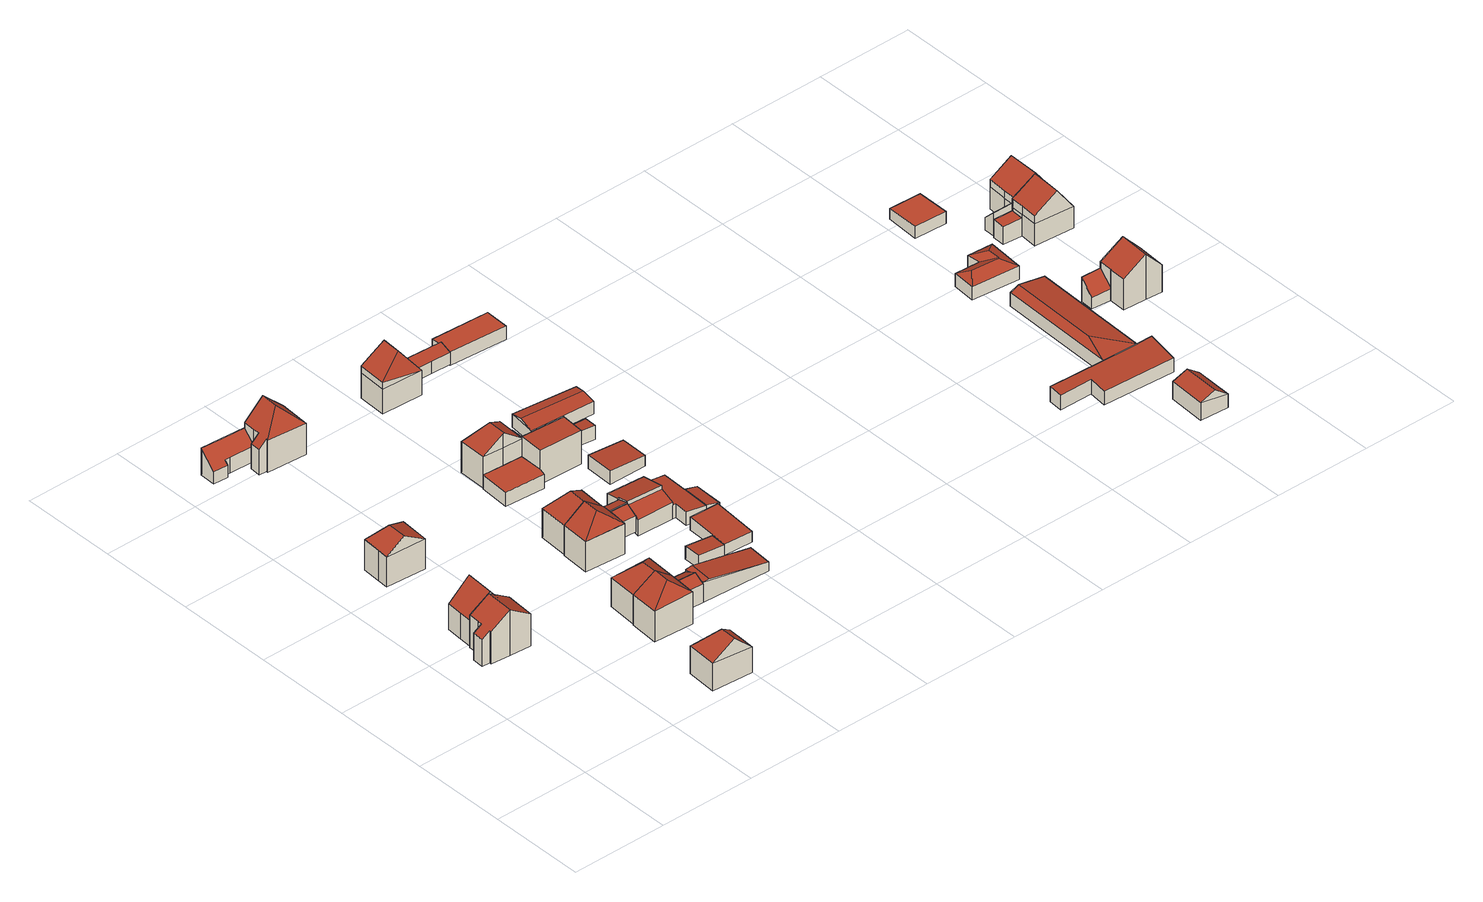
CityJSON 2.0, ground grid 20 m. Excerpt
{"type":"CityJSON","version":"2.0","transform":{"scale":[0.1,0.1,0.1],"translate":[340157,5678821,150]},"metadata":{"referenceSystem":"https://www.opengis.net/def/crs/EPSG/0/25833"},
"CityObjects":{
"building1":{"type":"Building","attributes":{"Dachtyp_tdc":"tdcGableRoof","Gemeindeschluessel":14729160,"Dachneigung":35.24,"QualitaetDacherkennung":47,"Geometrietyp2DReferenz":"3000","function":"31001_9998","roofType":"3100","measuredHeight":9.73},"geometry":[{"type":"MultiSurface","lod":"2","boundaries":[[[0,1,2,3]],[[1,4,5,2]],[[4,6,7,5]],[[6,8,9,7]],[[8,10,11,9]],[[10,12,13,11]],[[12,14,15,13]],[[14,16,17,15]],[[16,18,19,17]],[[18,20,21,19]],[[20,0,3,21]],[[16,14,12,10]],[[10,8,6,4,1,0,20,18,16]],[[3,2,5,7,9,11,13,15,17,19,21]]],"semantics":{"surfaces":[{"type":"WallSurface"},{"type":"RoofSurface"},{"type":"GroundSurface"}],"values":[0,0,0,0,0,0,0,0,0,0,0,1,1,2]}}]},
"building2":{"type":"Building","attributes":{"Dachtyp_tdc":"tdcFreeFormRoof","Gemeindeschluessel":14729160,"Dachneigung":52.35,"QualitaetDacherkennung":29,"Geometrietyp2DReferenz":"3000","function":"31001_9998","roofType":"5000","measuredHeight":9.59},"geometry":[{"type":"MultiSurface","lod":"2","boundaries":[[[22,23,24,25]],[[23,26,27,24]],[[26,28,29,27]],[[28,30,31,29]],[[30,22,25,31]],[[32,33,28,26,23]],[[22,30,33,32]],[[30,28,33]],[[23,22,32]],[[25,24,27,29,31]]],"semantics":{"surfaces":[{"type":"WallSurface"},{"type":"RoofSurface"},{"type":"GroundSurface"}],"values":[0,0,0,0,0,1,1,0,0,2]}}]},
"building3":{"type":"Building","attributes":{"Dachtyp_tdc":"tdcHipAndGableRoof","Gemeindeschluessel":14729160,"Dachneigung":29.88,"QualitaetDacherkennung":53,"Geometrietyp2DReferenz":"3000","function":"31001_9998","roofType":"5000","measuredHeight":9.09},"geometry":[{"type":"MultiSurface","lod":"2","boundaries":[[[34,35,36,37]],[[35,38,39,36]],[[38,40,41,39]],[[40,42,43,41]],[[42,34,37,43]],[[38,44,45]],[[46,47,48,45,44]],[[38,45,48,40]],[[42,47,46,34]],[[40,48,47,42]],[[34,46,44,35]],[[35,44,38]],[[37,36,39,41,43]]],"semantics":{"surfaces":[{"type":"WallSurface"},{"type":"RoofSurface"},{"type":"GroundSurface"}],"values":[0,0,0,0,0,1,1,1,0,0,0,0,2]}}]},
"building4":{"type":"Building","attributes":{"Dachtyp_tdc":"tdcFreeFormRoof","Gemeindeschluessel":14729160,"Dachneigung":33.72,"QualitaetDacherkennung":45,"Geometrietyp2DReferenz":"3000","function":"31001_9998","roofType":"5000","measuredHeight":9.01},"geometry":[{"type":"MultiSurface","lod":"2","boundaries":[[[49,50,51,52]],[[50,53,54,51]],[[53,55,56,54]],[[55,57,58,56]],[[57,49,52,58]],[[59,53,50]],[[60,59,50,49]],[[55,53,59,60,57]],[[49,57,60]],[[52,51,54,56,58]]],"semantics":{"surfaces":[{"type":"WallSurface"},{"type":"RoofSurface"},{"type":"GroundSurface"}],"values":[0,0,0,0,0,1,1,1,0,2]}}]},
"building5":{"type":"Building","attributes":{"Gemeindeschluessel":14729160,"Geometrietyp2DReferenz":"3000","function":"31001_9998","roofType":"9999"},"children":["building5-1","building5-2"]},
"building5-1":{"type":"BuildingPart","attributes":{"Dachtyp_tdc":"tdcHipAndGableRoof","Dachneigung":44.97,"QualitaetDacherkennung":69,"Geometrietyp2DReferenz":"3000","roofType":"5000","measuredHeight":10.72},"parents":["building5"],"geometry":[{"type":"MultiSurface","lod":"2","boundaries":[[[61,62,63,64]],[[62,65,66,67,63]],[[68,69,70,71,72]],[[69,73,74,70]],[[73,75,76,74]],[[75,77,78,76]],[[77,79,80,78]],[[79,81,82,80]],[[81,61,64,82]],[[77,75,83]],[[75,73,69,83]],[[69,68,65,62,61,81,79,77,83]],[[64,63,67,71,70,74,76,78,80,82]],[[72,66,65,68]],[[72,71,67,66]]],"semantics":{"surfaces":[{"type":"WallSurface"},{"type":"RoofSurface"},{"type":"GroundSurface"},{"type":"ClosureSurface"}],"values":[0,0,0,0,0,0,0,0,0,1,1,1,2,0,3]}}]},
"building5-2":{"type":"BuildingPart","attributes":{"Dachtyp_tdc":"tdcPolyFlatRoof","Dachneigung":44.38,"QualitaetDacherkennung":64,"Geometrietyp2DReferenz":"3000","roofType":"2100","measuredHeight":5.74},"parents":["building5"],"geometry":[{"type":"MultiSurface","lod":"2","boundaries":[[[84,85,86,87]],[[85,72,71,86]],[[66,88,89,67]],[[88,90,91,89]],[[90,92,93,91]],[[92,94,95,93]],[[94,84,87,95]],[[94,92,90,88,66,72,85,84]],[[87,86,71,67,89,91,93,95]],[[66,67,71,72]]],"semantics":{"surfaces":[{"type":"WallSurface"},{"type":"RoofSurface"},{"type":"GroundSurface"},{"type":"ClosureSurface"}],"values":[0,0,0,0,0,0,0,1,2,3]}}]},
"building6":{"type":"Building","attributes":{"Dachtyp_tdc":"tdcFreeFormRoof","Gemeindeschluessel":14729160,"Dachneigung":33.19,"QualitaetDacherkennung":53,"Geometrietyp2DReferenz":"3000","function":"31001_9998","roofType":"5000","measuredHeight":9.47},"geometry":[{"type":"MultiSurface","lod":"2","boundaries":[[[96,97,98,99]],[[97,100,101,98]],[[100,102,103,101]],[[102,104,105,103]],[[104,96,99,105]],[[104,106,96]],[[104,102,100,107,106]],[[106,107,97,96]],[[100,97,107]],[[99,98,101,103,105]]],"semantics":{"surfaces":[{"type":"WallSurface"},{"type":"RoofSurface"},{"type":"GroundSurface"}],"values":[0,0,0,0,0,1,1,1,0,2]}}]},
"building7":{"type":"Building","attributes":{"Dachtyp_tdc":"tdcHipAndGableRoof","Gemeindeschluessel":14729160,"Dachneigung":33.27,"QualitaetDacherkennung":43,"Geometrietyp2DReferenz":"3000","function":"31001_9998","roofType":"5000","measuredHeight":9.1},"geometry":[{"type":"MultiSurface","lod":"2","boundaries":[[[108,109,110,111]],[[109,112,113,110]],[[112,114,115,113]],[[114,116,117,115]],[[116,100,118,117]],[[100,108,111,118]],[[114,112,119]],[[112,109,108,119]],[[108,100,116,114,119]],[[111,110,113,115,117,118]]],"semantics":{"surfaces":[{"type":"WallSurface"},{"type":"RoofSurface"},{"type":"GroundSurface"}],"values":[0,0,0,0,0,0,1,1,1,2]}}]},
"building8":{"type":"Building","attributes":{"Dachtyp_tdc":"tdcPolyFlatRoof","Gemeindeschluessel":14729160,"Dachneigung":24.82,"QualitaetDacherkennung":75,"Geometrietyp2DReferenz":"3000","function":"31001_9998","roofType":"2100","measuredHeight":4.93},"geometry":[{"type":"MultiSurface","lod":"2","boundaries":[[[120,121,122,123]],[[121,124,125,122]],[[124,126,127,125]],[[126,120,123,127]],[[126,124,121,120]],[[123,122,125,127]]],"semantics":{"surfaces":[{"type":"WallSurface"},{"type":"RoofSurface"},{"type":"GroundSurface"}],"values":[0,0,0,0,1,2]}}]},
"building9":{"type":"Building","attributes":{"Dachtyp_tdc":"tdcPolyFlatRoof","Gemeindeschluessel":14729160,"Dachneigung":26.45,"QualitaetDacherkennung":71,"Geometrietyp2DReferenz":"3000","function":"31001_9998","roofType":"2100","measuredHeight":4.87},"geometry":[{"type":"MultiSurface","lod":"2","boundaries":[[[128,120,129,130]],[[120,126,131,129]],[[126,132,133,131]],[[132,128,130,133]],[[132,126,120,128]],[[130,129,131,133]]],"semantics":{"surfaces":[{"type":"WallSurface"},{"type":"RoofSurface"},{"type":"GroundSurface"}],"values":[0,0,0,0,1,2]}}]},
"building10":{"type":"Building","attributes":{"Dachtyp_tdc":"tdcHipAndGableRoof","Gemeindeschluessel":14729160,"Dachneigung":36.19,"QualitaetDacherkennung":59,"Geometrietyp2DReferenz":"3000","function":"31001_9998","roofType":"5000","measuredHeight":9.6},"geometry":[{"type":"MultiSurface","lod":"2","boundaries":[[[134,135,136,137]],[[135,138,139,136]],[[138,140,141,139]],[[140,142,143,141]],[[142,134,137,143]],[[134,144,145]],[[144,146,147,148,145]],[[135,134,145,148]],[[138,147,146,140]],[[135,148,147,138]],[[140,146,144,142]],[[142,144,134]],[[137,136,139,141,143]]],"semantics":{"surfaces":[{"type":"WallSurface"},{"type":"RoofSurface"},{"type":"GroundSurface"}],"values":[0,0,0,0,0,1,1,1,0,0,0,0,2]}}]},
"building11":{"type":"Building","attributes":{"Dachtyp_tdc":"tdcHipAndGableRoof","Gemeindeschluessel":14729160,"Dachneigung":34.48,"QualitaetDacherkennung":56,"Geometrietyp2DReferenz":"3000","function":"31001_9998","roofType":"5000","measuredHeight":9.24},"geometry":[{"type":"MultiSurface","lod":"2","boundaries":[[[149,150,151,152]],[[150,153,154,151]],[[153,138,155,154]],[[138,135,156,155]],[[135,149,152,156]],[[150,149,157]],[[149,135,158,157]],[[138,153,150,157,158]],[[158,135,138]],[[152,151,154,155,156]]],"semantics":{"surfaces":[{"type":"WallSurface"},{"type":"RoofSurface"},{"type":"GroundSurface"}],"values":[0,0,0,0,0,1,1,1,0,2]}}]},
"building12":{"type":"Building","attributes":{"Dachtyp_tdc":"tdcFreeFormRoof","Gemeindeschluessel":14729160,"Dachneigung":10.82,"QualitaetDacherkennung":21,"Geometrietyp2DReferenz":"3000","function":"31001_9998","roofType":"5000","measuredHeight":4.36},"geometry":[{"type":"MultiSurface","lod":"2","boundaries":[[[159,160,161,162]],[[160,163,122,161]],[[163,164,123,122]],[[164,165,166,123]],[[165,159,162,166]],[[167,168,165,164,163]],[[160,159,168,167]],[[163,160,167]],[[159,165,168]],[[162,161,122,123,166]]],"semantics":{"surfaces":[{"type":"WallSurface"},{"type":"RoofSurface"},{"type":"GroundSurface"}],"values":[0,0,0,0,0,1,1,0,0,2]}}]},
"building13":{"type":"Building","attributes":{"Dachtyp_tdc":"tdcPolyFlatRoof","Gemeindeschluessel":14729160,"Dachneigung":27.63,"QualitaetDacherkennung":72,"Geometrietyp2DReferenz":"3000","function":"31001_9998","roofType":"2100","measuredHeight":4.65},"geometry":[{"type":"MultiSurface","lod":"2","boundaries":[[[169,170,171,172]],[[170,173,174,171]],[[173,175,176,174]],[[175,169,172,176]],[[175,173,170,169]],[[172,171,174,176]]],"semantics":{"surfaces":[{"type":"WallSurface"},{"type":"RoofSurface"},{"type":"GroundSurface"}],"values":[0,0,0,0,1,2]}}]},
"building14":{"type":"Building","attributes":{"Dachtyp_tdc":"tdcPolyFlatRoof","Gemeindeschluessel":14729160,"Dachneigung":0,"QualitaetDacherkennung":0,"Geometrietyp2DReferenz":"3000","BezugspunktDach":"2000","function":"31001_9998","measuredHeight":3},"geometry":[{"type":"MultiSurface","lod":"2","boundaries":[[[177,178,179,180,181,182]],[[182,181,183,184]],[[181,180,185,183]],[[180,179,186,185]],[[179,178,187,186]],[[178,177,188,187]],[[177,182,184,188]],[[184,183,185,186,187,188]]],"semantics":{"surfaces":[{"type":"RoofSurface"},{"type":"WallSurface"},{"type":"GroundSurface"}],"values":[0,1,1,1,1,1,1,2]}}]},
"building15":{"type":"Building","attributes":{"Dachtyp_tdc":"tdcPolyFlatRoof","Gemeindeschluessel":14729160,"Dachneigung":17.97,"QualitaetDacherkennung":71,"Geometrietyp2DReferenz":"3000","function":"31001_9998","roofType":"2100","measuredHeight":4.79},"geometry":[{"type":"MultiSurface","lod":"2","boundaries":[[[189,190,191,176]],[[190,192,193,191]],[[192,194,195,193]],[[194,196,172,195]],[[196,189,176,172]],[[196,194,192,190,189]],[[176,191,193,195,172]]],"semantics":{"surfaces":[{"type":"WallSurface"},{"type":"RoofSurface"},{"type":"GroundSurface"}],"values":[0,0,0,0,0,1,2]}}]},
"building16":{"type":"Building","attributes":{"Gemeindeschluessel":14729160,"Geometrietyp2DReferenz":"3000","function":"31001_9998","roofType":"9999"},"children":["building16-1","building16-2"]},
"building16-1":{"type":"BuildingPart","attributes":{"Dachtyp_tdc":"tdcHipAndGableRoof","Dachneigung":33.4,"QualitaetDacherkennung":55,"Geometrietyp2DReferenz":"3000","roofType":"5000","measuredHeight":9.65},"parents":["building16"],"geometry":[{"type":"MultiSurface","lod":"2","boundaries":[[[197,198,199,200,201]],[[202,203,204,205,206]],[[203,207,208,204]],[[207,209,210,208]],[[209,197,201,210]],[[211,197,212]],[[209,213,214,212,197]],[[215,211,212,214,216]],[[202,215,216,203]],[[203,216,214,213,207]],[[198,211,215,202]],[[207,213,209]],[[197,211,198]],[[201,200,205,204,208,210]],[[206,199,198,202]],[[206,205,200,199]]],"semantics":{"surfaces":[{"type":"WallSurface"},{"type":"RoofSurface"},{"type":"GroundSurface"},{"type":"ClosureSurface"}],"values":[0,0,0,0,0,1,1,1,0,0,0,0,0,2,0,3]}}]},
"building16-2":{"type":"BuildingPart","attributes":{"Dachtyp_tdc":"tdcPolyFlatRoof","Dachneigung":22.27,"QualitaetDacherkennung":63,"Geometrietyp2DReferenz":"3000","roofType":"2100","measuredHeight":4.71},"parents":["building16"],"geometry":[{"type":"MultiSurface","lod":"2","boundaries":[[[199,217,218,200]],[[217,219,220,218]],[[219,206,205,220]],[[206,219,217,199]],[[200,218,220,205]],[[200,205,206,199]]],"semantics":{"surfaces":[{"type":"WallSurface"},{"type":"RoofSurface"},{"type":"GroundSurface"},{"type":"ClosureSurface"}],"values":[0,0,0,1,2,3]}}]},
"building17":{"type":"Building","attributes":{"Gemeindeschluessel":14729160,"Geometrietyp2DReferenz":"3000","function":"31001_9998","roofType":"9999"},"children":["building17-1","building17-2"]},
"building17-1":{"type":"BuildingPart","attributes":{"Dachtyp_tdc":"tdcPolyFlatRoof","Dachneigung":5.22,"QualitaetDacherkennung":92,"Geometrietyp2DReferenz":"3000","roofType":"2100","measuredHeight":2.69},"parents":["building17"],"geometry":[{"type":"MultiSurface","lod":"2","boundaries":[[[221,222,223,224]],[[225,226,227,228]],[[226,221,224,227]],[[226,225,222,221]],[[224,223,228,227]],[[228,223,222,225]]],"semantics":{"surfaces":[{"type":"WallSurface"},{"type":"RoofSurface"},{"type":"GroundSurface"},{"type":"ClosureSurface"}],"values":[0,0,0,1,2,3]}}]},
"building17-2":{"type":"BuildingPart","attributes":{"Dachtyp_tdc":"tdcPolyFlatRoof","Dachneigung":3.18,"QualitaetDacherkennung":87,"Geometrietyp2DReferenz":"3000","roofType":"2100","measuredHeight":2.73},"parents":["building17"],"geometry":[{"type":"MultiSurface","lod":"2","boundaries":[[[229,230,231,223,222]],[[230,232,233,231]],[[232,234,235,233]],[[234,236,225,228,235]],[[234,232,230,229,236]],[[228,223,231,233,235]],[[222,225,236,229]],[[222,223,228,225]]],"semantics":{"surfaces":[{"type":"WallSurface"},{"type":"RoofSurface"},{"type":"GroundSurface"},{"type":"ClosureSurface"}],"values":[0,0,0,0,1,2,0,3]}}]},
"building18":{"type":"Building","attributes":{"Dachtyp_tdc":"tdcPolyFlatRoof","Gemeindeschluessel":14729160,"Dachneigung":12.89,"QualitaetDacherkennung":76,"Geometrietyp2DReferenz":"3000","function":"31001_9998","roofType":"2100","measuredHeight":5.08},"geometry":[{"type":"MultiSurface","lod":"2","boundaries":[[[237,238,239,240]],[[238,241,242,239]],[[241,243,244,242]],[[243,245,246,244]],[[245,247,248,246]],[[247,237,240,248]],[[247,245,243,241,238,237]],[[240,239,242,244,246,248]]],"semantics":{"surfaces":[{"type":"WallSurface"},{"type":"RoofSurface"},{"type":"GroundSurface"}],"values":[0,0,0,0,0,0,1,2]}}]},
"building19":{"type":"Building","attributes":{"Dachtyp_tdc":"tdcPolyFlatRoof","Gemeindeschluessel":14729160,"Dachneigung":3.45,"QualitaetDacherkennung":78,"Geometrietyp2DReferenz":"3000","function":"31001_9998","roofType":"2100","measuredHeight":7.5},"geometry":[{"type":"MultiSurface","lod":"2","boundaries":[[[249,250,251,252]],[[250,253,254,251]],[[253,255,256,254]],[[255,249,252,256]],[[255,253,250,249]],[[252,251,254,256]]],"semantics":{"surfaces":[{"type":"WallSurface"},{"type":"RoofSurface"},{"type":"GroundSurface"}],"values":[0,0,0,0,1,2]}}]},
"building20":{"type":"Building","attributes":{"Gemeindeschluessel":14729160,"Geometrietyp2DReferenz":"3000","function":"31001_9998","roofType":"9999"},"children":["building20-1","building20-2","building20-3"]},
"building20-1":{"type":"BuildingPart","attributes":{"Dachtyp_tdc":"tdcPolyFlatRoof","Dachneigung":6.58,"QualitaetDacherkennung":90,"Geometrietyp2DReferenz":"3000","roofType":"2100","measuredHeight":2.93},"parents":["building20"],"geometry":[{"type":"MultiSurface","lod":"2","boundaries":[[[257,258,259,260]],[[258,261,262,259]],[[261,263,264,262]],[[265,266,267,268]],[[266,269,270,267]],[[269,271,272,270]],[[271,269,266,265,263,261,258,257]],[[260,259,262,264,268,267,270,272]],[[268,264,263,265]],[[257,260,272,271]]],"semantics":{"surfaces":[{"type":"WallSurface"},{"type":"RoofSurface"},{"type":"GroundSurface"},{"type":"ClosureSurface"}],"values":[0,0,0,0,0,0,1,2,3,3]}}]},
"building20-2":{"type":"BuildingPart","attributes":{"Dachtyp_tdc":"tdcPolyFlatRoof","Dachneigung":20.61,"QualitaetDacherkennung":84,"Geometrietyp2DReferenz":"3000","roofType":"2100","measuredHeight":4.62},"parents":["building20"],"geometry":[{"type":"MultiSurface","lod":"2","boundaries":[[[273,274,275,272,271]],[[274,276,277,275]],[[276,278,279,277]],[[278,280,257,260,279]],[[280,278,276,274,273]],[[272,275,277,279,260]],[[273,271,257,280]],[[271,272,260,257]]],"semantics":{"surfaces":[{"type":"WallSurface"},{"type":"RoofSurface"},{"type":"GroundSurface"},{"type":"ClosureSurface"}],"values":[0,0,0,0,1,2,0,3]}}]},
"building20-3":{"type":"BuildingPart","attributes":{"Dachtyp_tdc":"tdcPolyFlatRoof","Dachneigung":15.45,"QualitaetDacherkennung":93,"Geometrietyp2DReferenz":"3000","roofType":"2100","measuredHeight":2.5},"parents":["building20"],"geometry":[{"type":"MultiSurface","lod":"2","boundaries":[[[281,282,283,264,263]],[[282,284,285,283]],[[284,286,265,268,285]],[[286,284,282,281]],[[264,283,285,268]],[[263,265,286,281]],[[263,264,268,265]]],"semantics":{"surfaces":[{"type":"WallSurface"},{"type":"RoofSurface"},{"type":"GroundSurface"},{"type":"ClosureSurface"}],"values":[0,0,0,1,2,0,3]}}]},
"building21":{"type":"Building","attributes":{"Dachtyp_tdc":"tdcPolyFlatRoof","Gemeindeschluessel":14729160,"Dachneigung":25.79,"QualitaetDacherkennung":34,"Geometrietyp2DReferenz":"3000","function":"31001_9998","roofType":"2100","measuredHeight":5.13},"geometry":[{"type":"MultiSurface","lod":"2","boundaries":[[[287,288,289,188]],[[288,290,291,289]],[[290,292,293,291]],[[292,294,295,293]],[[294,287,188,295]],[[294,292,290,288,287]],[[188,289,291,293,295]]],"semantics":{"surfaces":[{"type":"WallSurface"},{"type":"RoofSurface"},{"type":"GroundSurface"}],"values":[0,0,0,0,0,1,2]}}]},
"building22":{"type":"Building","attributes":{"Gemeindeschluessel":14729160,"Geometrietyp2DReferenz":"3000","function":"31001_9998","roofType":"9999"},"children":["building22-1","building22-2"]},
"building22-1":{"type":"BuildingPart","attributes":{"Dachtyp_tdc":"tdcFreeFormRoof","Dachneigung":63.65,"QualitaetDacherkennung":25,"Geometrietyp2DReferenz":"3000","roofType":"5000","measuredHeight":4.69},"parents":["building22"],"geometry":[{"type":"MultiSurface","lod":"2","boundaries":[[[296,297,298,299]],[[297,300,301,298]],[[302,303,304,305]],[[303,306,307,304]],[[306,296,299,307]],[[300,297,296,308,309]],[[308,296,306]],[[306,303,302,309,308]],[[309,302,300]],[[299,298,301,305,304,307]],[[305,301,300,302]]],"semantics":{"surfaces":[{"type":"WallSurface"},{"type":"RoofSurface"},{"type":"GroundSurface"},{"type":"ClosureSurface"}],"values":[0,0,0,0,0,1,1,1,1,2,3]}}]},
"building22-2":{"type":"BuildingPart","attributes":{"Dachtyp_tdc":"tdcHipAndGableRoof","Dachneigung":32.2,"QualitaetDacherkennung":46,"Geometrietyp2DReferenz":"3000","roofType":"5000","measuredHeight":9.86},"parents":["building22"],"geometry":[{"type":"MultiSurface","lod":"2","boundaries":[[[310,301,300]],[[310,311,312,301]],[[311,313,314,312]],[[313,315,316,314]],[[315,317,302,305,316]],[[318,311,319]],[[317,320,319,311,310]],[[318,319,320,321]],[[313,318,321,315]],[[315,321,320,317]],[[311,318,313]],[[301,312,314,316,305]],[[300,302,317,310]],[[300,301,305,302]]],"semantics":{"surfaces":[{"type":"WallSurface"},{"type":"RoofSurface"},{"type":"GroundSurface"},{"type":"ClosureSurface"}],"values":[0,0,0,0,0,1,1,1,0,0,0,2,0,3]}}]},
"building23":{"type":"Building","attributes":{"Dachtyp_tdc":"tdcPolyFlatRoof","Gemeindeschluessel":14729160,"Dachneigung":4.51,"QualitaetDacherkennung":78,"Geometrietyp2DReferenz":"3000","function":"31001_9998","roofType":"2100","measuredHeight":2.91},"geometry":[{"type":"MultiSurface","lod":"2","boundaries":[[[322,323,324,325]],[[323,326,327,324]],[[326,328,329,327]],[[328,322,325,329]],[[328,326,323,322]],[[325,324,327,329]]],"semantics":{"surfaces":[{"type":"WallSurface"},{"type":"RoofSurface"},{"type":"GroundSurface"}],"values":[0,0,0,0,1,2]}}]},
"building24":{"type":"Building","attributes":{"Dachtyp_tdc":"tdcPolyFlatRoof","Gemeindeschluessel":14729160,"Dachneigung":5.05,"QualitaetDacherkennung":67,"Geometrietyp2DReferenz":"3000","function":"31001_9998","roofType":"2100","measuredHeight":2.99},"geometry":[{"type":"MultiSurface","lod":"2","boundaries":[[[330,331,332,254]],[[331,333,334,332]],[[333,335,336,334]],[[335,330,254,336]],[[335,333,331,330]],[[254,332,334,336]]],"semantics":{"surfaces":[{"type":"WallSurface"},{"type":"RoofSurface"},{"type":"GroundSurface"}],"values":[0,0,0,0,1,2]}}]},
"building25":{"type":"Building","attributes":{"Dachtyp_tdc":"tdcGableRoof","Gemeindeschluessel":14729160,"Dachneigung":10.31,"QualitaetDacherkennung":70,"Geometrietyp2DReferenz":"3000","function":"31001_9998","roofType":"3100","measuredHeight":3.15},"geometry":[{"type":"MultiSurface","lod":"2","boundaries":[[[337,338,339,340]],[[338,341,342,339]],[[341,343,344,342]],[[343,337,340,344]],[[341,338,345]],[[337,343,346]],[[338,337,346,345]],[[343,341,345,346]],[[340,339,342,344]]],"semantics":{"surfaces":[{"type":"WallSurface"},{"type":"RoofSurface"},{"type":"GroundSurface"}],"values":[0,0,0,0,0,0,1,1,2]}}]},
"building26":{"type":"Building","attributes":{"Dachtyp_tdc":"tdcPolyFlatRoof","Gemeindeschluessel":14729160,"Dachneigung":0,"QualitaetDacherkennung":70,"Geometrietyp2DReferenz":"3000","function":"31001_9998","roofType":"1000","measuredHeight":2.95},"geometry":[{"type":"MultiSurface","lod":"2","boundaries":[[[347,348,349,350]],[[348,351,352,349]],[[351,353,354,352]],[[353,355,356,354]],[[355,347,350,356]],[[355,353,351,348,347]],[[350,349,352,354,356]]],"semantics":{"surfaces":[{"type":"WallSurface"},{"type":"RoofSurface"},{"type":"GroundSurface"}],"values":[0,0,0,0,0,1,2]}}]},
"building27":{"type":"Building","attributes":{"Dachtyp_tdc":"tdcPolyFlatRoof","Gemeindeschluessel":14729160,"Dachneigung":3.48,"QualitaetDacherkennung":55,"Geometrietyp2DReferenz":"3000","function":"31001_9998","roofType":"2100","measuredHeight":3.25},"geometry":[{"type":"MultiSurface","lod":"2","boundaries":[[[357,358,359,360]],[[358,361,362,359]],[[361,363,364,362]],[[363,365,366,364]],[[365,367,368,366]],[[367,369,370,368]],[[369,371,372,370]],[[371,357,360,372]],[[371,369,367,365,363,361,358,357]],[[360,359,362,364,366,368,370,372]]],"semantics":{"surfaces":[{"type":"WallSurface"},{"type":"RoofSurface"},{"type":"GroundSurface"}],"values":[0,0,0,0,0,0,0,0,1,2]}}]},
"building28":{"type":"Building","attributes":{"Dachtyp_tdc":"tdcGableRoof","Gemeindeschluessel":14729160,"Dachneigung":22.23,"QualitaetDacherkennung":49,"Geometrietyp2DReferenz":"3000","function":"31001_9998","roofType":"3100","measuredHeight":5.04},"geometry":[{"type":"MultiSurface","lod":"2","boundaries":[[[373,374,375,376]],[[374,377,378,375]],[[377,379,380,378]],[[379,373,376,380]],[[377,374,381]],[[373,379,382]],[[374,373,382,381]],[[379,377,381,382]],[[376,375,378,380]]],"semantics":{"surfaces":[{"type":"WallSurface"},{"type":"RoofSurface"},{"type":"GroundSurface"}],"values":[0,0,0,0,0,0,1,1,2]}}]},
"building29":{"type":"Building","attributes":{"Dachtyp_tdc":"tdcHipAndGableRoof","Gemeindeschluessel":14729160,"Dachneigung":10.68,"QualitaetDacherkennung":26,"Geometrietyp2DReferenz":"3000","function":"31001_9998","roofType":"5000","measuredHeight":3.84},"geometry":[{"type":"MultiSurface","lod":"2","boundaries":[[[383,384,385,386]],[[384,365,387,385]],[[365,388,389,387]],[[388,383,386,389]],[[365,384,390]],[[383,388,391]],[[384,383,391,390]],[[388,365,390,391]],[[386,385,387,389]]],"semantics":{"surfaces":[{"type":"WallSurface"},{"type":"RoofSurface"},{"type":"GroundSurface"}],"values":[0,0,0,0,1,0,1,1,2]}}]},
"building30":{"type":"Building","attributes":{"Dachtyp_tdc":"tdcFreeFormRoof","Gemeindeschluessel":14729160,"Dachneigung":26.85,"QualitaetDacherkennung":73,"Geometrietyp2DReferenz":"3000","function":"31001_9998","roofType":"5000","measuredHeight":4.15},"geometry":[{"type":"MultiSurface","lod":"2","boundaries":[[[392,393,394,395]],[[393,396,397,394]],[[396,398,399,397]],[[398,400,401,399]],[[400,402,403,401]],[[402,392,395,403]],[[404,405,402,400]],[[406,407,404,400,398]],[[406,398,396]],[[407,406,396,393]],[[405,404,407,393,392]],[[405,392,402]],[[395,394,397,399,401,403]]],"semantics":{"surfaces":[{"type":"WallSurface"},{"type":"RoofSurface"},{"type":"GroundSurface"}],"values":[0,0,0,0,0,0,1,1,1,1,1,1,2]}}]},
"building31":{"type":"Building","attributes":{"Dachtyp_tdc":"tdcPolyFlatRoof","Gemeindeschluessel":14729160,"Dachneigung":2.58,"QualitaetDacherkennung":90,"Geometrietyp2DReferenz":"3000","function":"31001_9998","roofType":"2100","measuredHeight":2.6},"geometry":[{"type":"MultiSurface","lod":"2","boundaries":[[[408,409,410,411]],[[409,412,413,410]],[[412,414,415,413]],[[414,408,411,415]],[[414,412,409,408]],[[411,410,413,415]]],"semantics":{"surfaces":[{"type":"WallSurface"},{"type":"RoofSurface"},{"type":"GroundSurface"}],"values":[0,0,0,0,1,2]}}]},
"building32":{"type":"Building","attributes":{"Gemeindeschluessel":14729160,"Geometrietyp2DReferenz":"3000","function":"31001_9998","roofType":"9999"},"children":["building32-1","building32-2"]},
"building32-1":{"type":"BuildingPart","attributes":{"Dachtyp_tdc":"tdcPolyFlatRoof","Dachneigung":43.77,"QualitaetDacherkennung":67,"Geometrietyp2DReferenz":"3000","roofType":"2100","measuredHeight":5.13},"parents":["building32"],"geometry":[{"type":"MultiSurface","lod":"2","boundaries":[[[416,417,418,419]],[[420,421,422,423]],[[421,424,425,422]],[[424,416,419,425]],[[424,421,420,417,416]],[[419,418,423,422,425]],[[420,423,418,417]]],"semantics":{"surfaces":[{"type":"WallSurface"},{"type":"RoofSurface"},{"type":"GroundSurface"},{"type":"ClosureSurface"}],"values":[0,0,0,0,1,2,3]}}]},
"building32-2":{"type":"BuildingPart","attributes":{"Dachtyp_tdc":"tdcGableRoof","Dachneigung":33.65,"QualitaetDacherkennung":43,"Geometrietyp2DReferenz":"3000","roofType":"3100","measuredHeight":9.63},"parents":["building32"],"geometry":[{"type":"MultiSurface","lod":"2","boundaries":[[[426,427,428,429]],[[427,430,422,428]],[[430,431,420,423,422]],[[432,433,434,418,417]],[[433,435,436,434]],[[435,437,438,436]],[[437,426,429,438]],[[433,432,431,430,427,426]],[[426,437,435,433]],[[429,428,422,423,418,434,436,438]],[[417,420,431,432]],[[417,418,423,420]]],"semantics":{"surfaces":[{"type":"WallSurface"},{"type":"RoofSurface"},{"type":"GroundSurface"},{"type":"ClosureSurface"}],"values":[0,0,0,0,0,0,0,1,1,2,0,3]}}]},
"building33":{"type":"Building","attributes":{"Gemeindeschluessel":14729160,"Geometrietyp2DReferenz":"3000","function":"31001_9998","roofType":"9999"},"children":["building33-1","building33-2"]},
"building33-1":{"type":"BuildingPart","attributes":{"Dachtyp_tdc":"tdcGableRoof","Dachneigung":54.47,"QualitaetDacherkennung":35,"Geometrietyp2DReferenz":"3000","roofType":"3100","measuredHeight":9.5},"parents":["building33"],"geometry":[{"type":"MultiSurface","lod":"2","boundaries":[[[439,440,441,442,443]],[[440,444,445,441]],[[444,446,447,445]],[[446,448,449,447]],[[448,450,449]],[[451,452,453,454,455]],[[444,440,454,453]],[[439,455,454,440]],[[448,451,455,439]],[[446,452,451,448]],[[444,453,452,446]],[[442,441,445,447,449]],[[443,450,448,439]],[[443,442,449,450]]],"semantics":{"surfaces":[{"type":"WallSurface"},{"type":"RoofSurface"},{"type":"GroundSurface"},{"type":"ClosureSurface"}],"values":[0,0,0,0,0,1,1,0,0,0,0,2,0,3]}}]},
"building33-2":{"type":"BuildingPart","attributes":{"Dachtyp_tdc":"tdcPolyFlatRoof","Dachneigung":0,"QualitaetDacherkennung":64,"Geometrietyp2DReferenz":"3000","roofType":"1000","measuredHeight":3.79},"parents":["building33"],"geometry":[{"type":"MultiSurface","lod":"2","boundaries":[[[450,456,457,449]],[[456,458,459,457]],[[458,443,442,459]],[[443,458,456,450]],[[449,457,459,442]],[[449,442,443,450]]],"semantics":{"surfaces":[{"type":"WallSurface"},{"type":"RoofSurface"},{"type":"GroundSurface"},{"type":"ClosureSurface"}],"values":[0,0,0,1,2,3]}}]},
"building34":{"type":"Building","attributes":{"Gemeindeschluessel":14729160,"Geometrietyp2DReferenz":"3000","function":"31001_9998","roofType":"9999"},"children":["building34-1","building34-2"]},
"building34-1":{"type":"BuildingPart","attributes":{"Dachtyp_tdc":"tdcGableRoof","Dachneigung":53.41,"QualitaetDacherkennung":58,"Geometrietyp2DReferenz":"3000","roofType":"3100","measuredHeight":9.23},"parents":["building34"],"geometry":[{"type":"MultiSurface","lod":"2","boundaries":[[[460,461,462,463]],[[464,465,466,467,468]],[[465,469,470,466]],[[469,460,463,470]],[[471,472,473,460]],[[474,475,473,472,476]],[[465,476,472,471,469]],[[464,474,476,465]],[[461,475,474,464,477]],[[460,473,475,461]],[[469,471,460]],[[463,462,467,466,470]],[[468,477,464]],[[467,462,461,477,468]]],"semantics":{"surfaces":[{"type":"WallSurface"},{"type":"RoofSurface"},{"type":"GroundSurface"},{"type":"ClosureSurface"}],"values":[0,0,0,0,1,1,0,0,0,0,0,2,0,3]}}]},
"building34-2":{"type":"BuildingPart","attributes":{"Dachtyp_tdc":"tdcPolyFlatRoof","Dachneigung":45.64,"QualitaetDacherkennung":85,"Geometrietyp2DReferenz":"3000","roofType":"2100","measuredHeight":5.08},"parents":["building34"],"geometry":[{"type":"MultiSurface","lod":"2","boundaries":[[[478,479,480,462,461]],[[479,481,482,480]],[[481,483,484,482]],[[483,468,467,484]],[[468,483,481,479,478,477]],[[462,480,482,484,467]],[[461,477,478]],[[462,467,468,477,461]]],"semantics":{"surfaces":[{"type":"WallSurface"},{"type":"RoofSurface"},{"type":"GroundSurface"},{"type":"ClosureSurface"}],"values":[0,0,0,0,1,2,0,3]}}]}
},
"vertices":[
[41,309,93],[43,333,93],[43,333,36],[41,309,36],[59,332,105],[59,332,36],[60,341,105],[60,341,36],[61,364,105],[61,364,36],[101,361,133],[101,361,36],[145,358,105],[145,358,36],[141,298,105],[141,298,36],[97,301,133],[97,301,36],[57,304,105],[57,304,36],[57,308,105],[57,308,36],
[145,358,83],[61,364,93],[61,364,39],[145,358,39],[63,389,93],[63,389,39],[65,423,93],[65,423,39],[149,417,83],[149,417,39],[105,361,135],[109,420,135],
[59,597,112],[61,634,112],[61,634,48],[59,597,48],[145,629,112],[145,629,48],[141,568,112],[141,568,48],[57,573,112],[57,573,48],[61,634,113],[97,611,139],[59,597,113],[57,573,113],[95,571,139],
[300,10,82],[304,72,82],[304,72,23],[300,10,23],[389,67,77],[389,67,23],[387,30,77],[387,30,23],[385,5,77],[385,5,23],[349,42,113],[347,7,113],
[86,953,124],[102,952,140],[102,952,71],[86,953,71],[103,965,140],[103,965,104],[103,965,71],[104,990,140],[143,988,179],[143,988,71],[104,990,71],[104,990,129],[187,985,137],[187,985,71],[183,921,137],[183,921,71],[100,926,140],[100,926,71],[101,930,140],[101,930,71],[85,931,124],[85,931,71],[141,952,179],
[11,996,129],[53,993,129],[53,993,71],[11,996,71],[52,968,104],[52,968,71],[40,968,104],[40,968,71],[40,961,97],[40,961,71],[10,963,97],[10,963,71],
[311,172,96],[315,231,96],[315,231,31],[311,172,31],[397,225,99],[397,225,31],[396,202,99],[396,202,31],[393,166,99],[393,166,31],[359,194,126],[362,228,126],
[361,228,125],[315,231,95],[315,231,34],[361,228,34],[319,292,95],[319,292,34],[401,287,99],[401,287,34],[399,250,99],[399,250,34],[397,225,34],[363,259,125],
[448,222,82],[446,199,71],[446,199,32],[448,222,32],[396,202,71],[396,202,32],[397,225,82],[397,225,32],
[449,247,69],[448,222,33],[449,247,33],[397,225,33],[399,250,69],[399,250,33],
[346,388,104],[350,447,104],[350,447,40],[346,388,40],[434,442,104],[434,442,40],[433,418,104],[433,418,40],[430,382,104],[430,382,40],[430,382,105],[391,410,136],[433,418,105],[434,442,105],[393,444,136],
[354,508,104],[438,502,104],[438,502,42],[354,508,42],[435,465,104],[435,465,42],[434,442,42],[350,447,42],[396,483,134],[394,444,134],
[592,242,51],[588,191,51],[588,191,32],[592,242,32],[446,199,74],[448,222,74],[449,247,74],[449,247,32],[459,198,76],[462,246,76],
[486,439,87],[484,415,75],[484,415,41],[486,439,41],[433,418,75],[433,418,41],[434,442,87],[434,442,41],
[446,665,79],[406,667,79],[363,670,79],[359,608,79],[442,602,79],[446,617,79],[442,602,49],[446,617,49],[359,608,49],[363,670,49],[406,667,49],[446,665,49],
[434,442,89],[435,465,82],[435,465,41],[483,462,82],[483,462,41],[487,462,82],[487,462,41],[486,439,89],
[364,727,117],[450,725,117],[450,725,98],[450,725,51],[364,727,51],[448,687,117],[446,665,117],[446,665,51],[448,687,51],[448,687,98],[406,667,117],[406,667,51],[363,670,117],[363,670,51],[450,725,118],[410,706,147],[406,667,146],[408,667,147],[448,687,118],[446,665,119],
[477,724,87],[477,724,51],[478,685,85],[478,685,51],
[503,309,61],[561,306,56],[561,306,34],[503,309,34],[559,272,56],[502,274,61],[502,274,34],[559,272,34],
[561,306,58],[563,364,62],[563,364,34],[623,361,62],[623,361,34],[619,269,57],[619,269,34],[559,272,57],
[483,462,86],[485,489,80],[485,489,40],[483,462,40],[563,484,80],[563,484,40],[560,434,91],[560,434,40],[486,439,91],[486,439,40],[487,462,86],[487,462,40],
[446,617,119],[446,665,122],[446,665,47],[446,617,47],[537,659,122],[537,659,47],[536,613,119],[536,613,47],
[560,434,68],[563,484,67],[563,484,38],[560,434,38],[609,482,62],[609,482,38],[607,428,62],[607,428,38],[604,370,62],[563,374,67],[563,374,38],[604,370,38],[564,403,67],[564,403,38],[558,403,68],[558,403,38],
[558,403,73],[482,406,72],[482,406,38],[484,415,76],[484,415,38],[486,439,84],[486,439,38],[560,434,84],
[607,428,63],[634,427,56],[634,427,38],[632,367,56],[632,367,38],[604,370,63],
[446,665,100],[448,687,89],[448,687,49],[478,685,89],[478,685,49],[539,681,89],[539,681,49],[537,659,100],[537,659,49],
[541,955,89],[500,957,89],[500,957,64],[541,955,64],[449,959,89],[449,959,64],[450,981,89],[501,979,89],[501,979,64],[450,981,64],[542,977,89],[542,977,64],[530,966,111],[460,970,111],
[449,959,117],[447,922,117],[447,922,64],[362,926,117],[362,926,64],[365,985,117],[365,985,64],[450,981,117],[362,926,132],[413,944,163],[415,983,163],[365,985,132],
[540,600,72],[618,598,66],[618,598,43],[540,600,43],[617,541,66],[617,541,43],[538,542,72],[538,542,43],
[537,659,77],[539,681,75],[539,681,47],[603,678,74],[603,678,47],[600,650,77],[600,650,47],
[644,703,76],[510,712,75],[510,712,49],[644,703,49],[516,768,77],[516,768,49],[648,753,77],[648,753,49],[514,744,81],[646,732,81],
[541,955,90],[542,977,90],[542,977,61],[541,955,61],[543,1003,90],[543,1003,61],[663,997,90],[663,997,61],[661,947,90],[661,947,61],
[1342,181,42],[1346,218,44],[1346,218,13],[1342,181,13],[1277,219,44],[1277,219,13],[1280,249,45],[1280,249,13],[1395,243,46],[1395,243,13],[1470,240,46],[1470,240,13],[1503,240,46],[1503,240,13],[1493,172,42],[1493,172,13],
[1442,46,43],[1447,123,43],[1447,123,6],[1442,46,6],[1505,120,35],[1505,120,6],[1501,42,35],[1501,42,6],[1478,121,56],[1474,44,56],
[1479,488,45],[1470,240,45],[1470,240,17],[1479,488,17],[1395,243,17],[1404,491,46],[1404,491,17],[1415,302,55],[1422,490,55],
[1462,603,57],[1455,526,57],[1455,526,29],[1462,603,29],[1356,535,57],[1356,535,29],[1360,583,57],[1360,583,29],[1412,580,57],[1412,580,29],[1410,607,57],[1410,607,29],[1436,557,68],[1436,581,69],[1375,557,70],[1432,553,70],
[1461,787,61],[1458,717,64],[1458,717,38],[1461,787,38],[1391,720,64],[1391,720,38],[1395,790,61],[1395,790,38],
[1503,420,70],[1544,418,70],[1544,418,18],[1503,420,18],[1543,389,42],[1542,389,42],[1542,389,18],[1543,389,18],[1501,392,42],[1501,392,18],
[1588,351,114],[1540,354,83],[1540,354,18],[1588,351,18],[1542,389,83],[1543,389,83],[1544,418,83],[1592,415,114],[1592,415,18],[1628,412,75],[1628,412,18],[1623,349,75],[1623,349,18],
[1539,638,78],[1622,632,78],[1622,632,32],[1539,638,32],[1539,638,70],[1618,570,78],[1618,570,32],[1535,576,78],[1535,576,32],[1537,611,78],[1537,611,32],[1537,611,70],[1537,611,96],[1535,576,96],[1583,572,127],[1587,634,127],[1539,638,96],
[1497,614,70],[1497,614,32],[1498,640,70],[1498,640,32],
[1622,632,82],[1541,637,82],[1541,637,35],[1622,632,35],[1542,662,82],[1544,701,82],[1544,701,35],[1542,662,35],[1542,662,61],[1623,696,82],[1623,696,35],[1623,696,83],[1590,698,128],[1588,634,128],[1542,662,98],[1541,637,97],[1544,701,98],[1541,642,82],
[1541,637,86],[1539,638,86],[1539,638,35],[1498,640,85],[1498,640,35],[1499,663,61],[1499,663,35]
]}
